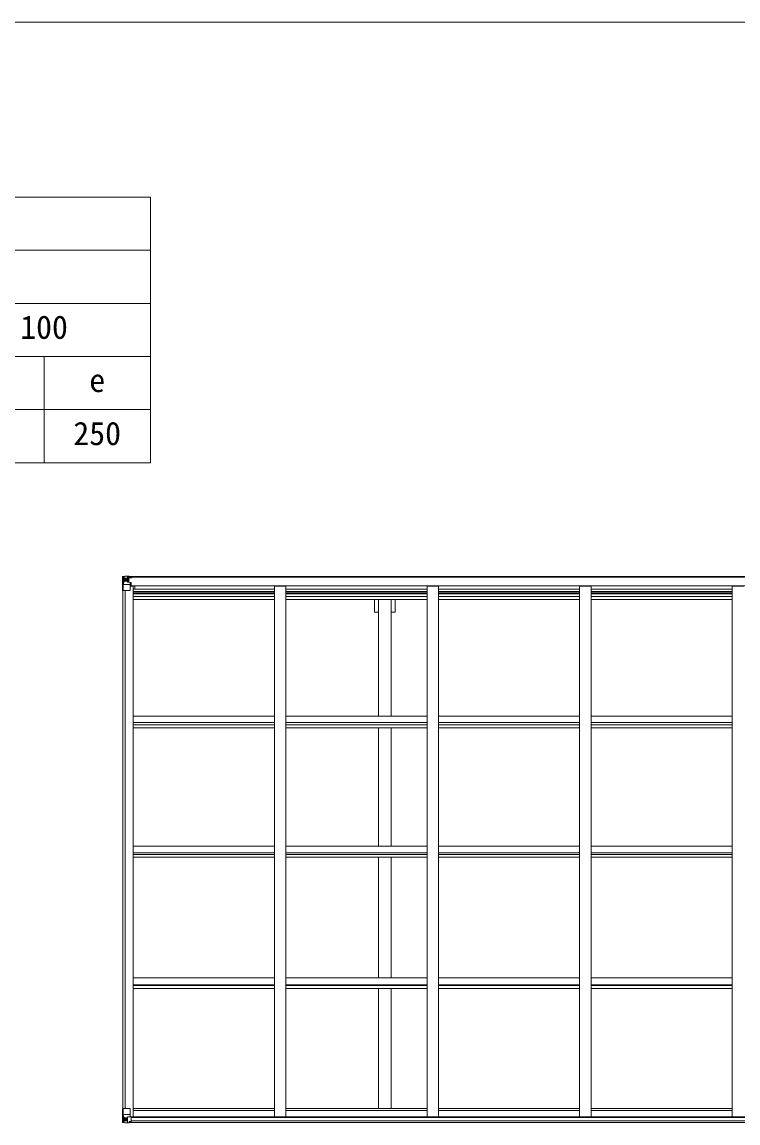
# Model space of a CAD drawing. Units: millimetres at full size, with parts at other scales. Extents: x -9783 to 9892, y -6828 to 6752.
# Drawn here: x -3155 to -12, y 1917 to 6752 of the extents above; entities that cross this region are included whole.
import ezdxf
from ezdxf.enums import TextEntityAlignment as Align

# ---------------------------------------------------------------- set-up
doc = ezdxf.new("R2010")
doc.units = ezdxf.units.MM
doc.header["$LTSCALE"] = 35
for name, color, linetype, lineweight in [('0-1_本体', 4, 'Continuous', 9), ('0-2_部品', 7, 'Continuous', 9), ('1-0_FRAME', 7, 'Continuous', 18), ('F-0_240', 7, 'Continuous', 9)]:
    doc.layers.add(name, color=color, linetype=linetype, lineweight=lineweight)
doc.styles.add('ＭＳ ゴシック', font='')
doc.styles.get('ＭＳ ゴシック').set_extended_font_data('MS Gothic')

msp = doc.modelspace()

# ---------------------------------------------------------------- linework, layer by layer
at = {"layer": '0-1_本体'}
for p, q in [((-2690.08, 4316.31), (2666.92, 4316.31)), ((-2690.08, 4314.25), (2666.92, 4314.25)), ((-2711.58, 1980.45), (-2711.58, 4255.54)), ((-2702.58, 1980.45), (-2702.58, 4255.54)), ((-2701.88, 1980.45), (-2701.88, 4255.54)), ((-2679.58, 4274.62), (-2666.58, 4274.62)), ((-2666.58, 1944.1), (-2666.58, 4274.62)), ((-2666.58, 4260.97), (-2046.58, 4260.97)), ((-2659.08, 4260.97), (-2659.08, 4276.05)), ((-2659.08, 4276.05), (2561.92, 4276.05)), ((-2046.58, 4274.21), (-1996.58, 4274.21)), ((-2046.58, 1944.1), (-2046.58, 4274.21)), ((-1996.58, 1944.1), (-1996.58, 4274.21)), ((-1996.58, 4260.97), (-1376.58, 4260.97)), ((-1376.58, 4274.21), (-1326.58, 4274.21)), ((-1376.58, 1944.1), (-1376.58, 4274.21)), ((-1326.58, 1944.1), (-1326.58, 4274.21)), ((-1326.58, 4260.97), (-706.58, 4260.97)), ((-706.58, 4274.21), (-656.58, 4274.21)), ((-706.58, 1944.1), (-706.58, 4274.21)), ((-656.58, 1944.1), (-656.58, 4274.21)), ((-656.58, 4260.97), (-36.58, 4260.97)), ((-36.58, 4274.21), (13.42, 4274.21)), ((-36.58, 1944.1), (-36.58, 4274.21)), ((-2666.58, 4251.61), (-2046.58, 4251.61)), ((-2666.58, 4244.53), (-2046.58, 4244.53)), ((-2666.58, 4240.75), (-2046.58, 4240.75)), ((-2666.58, 4229.4), (-2046.58, 4229.4)), ((-2666.58, 4216.58), (-2046.58, 4216.58)), ((-1996.58, 4251.61), (-1376.58, 4251.61)), ((-1996.58, 4244.53), (-1376.58, 4244.53)), ((-1996.58, 4240.75), (-1376.58, 4240.75)), ((-1996.58, 4229.4), (-1376.58, 4229.4)), ((-1996.58, 4216.58), (-1376.58, 4216.58)), ((-1589.08, 3704.17), (-1589.08, 4216.58)), ((-1534.08, 3704.17), (-1534.08, 4216.58)), ((-1516.38, 4160.31), (-1516.38, 4216.58)), ((-1326.58, 4251.61), (-706.58, 4251.61)), ((-1326.58, 4244.53), (-706.58, 4244.53)), ((-1326.58, 4240.75), (-706.58, 4240.75)), ((-1326.58, 4229.4), (-706.58, 4229.4)), ((-1326.58, 4216.58), (-706.58, 4216.58)), ((-656.58, 4251.61), (-36.58, 4251.61)), ((-656.58, 4244.53), (-36.58, 4244.53)), ((-656.58, 4240.75), (-36.58, 4240.75)), ((-656.58, 4229.4), (-36.58, 4229.4)), ((-656.58, 4216.58), (-36.58, 4216.58)), ((-1516.38, 4160.31), (-1534.08, 4160.31)), ((-2666.58, 3704.17), (-2046.58, 3704.17)), ((-2666.58, 3675.17), (-2046.58, 3675.17)), ((-1996.58, 3704.17), (-1376.58, 3704.17)), ((-1996.58, 3675.17), (-1376.58, 3675.17)), ((-1326.58, 3704.17), (-706.58, 3704.17)), ((-1326.58, 3675.17), (-706.58, 3675.17)), ((-656.58, 3704.17), (-36.58, 3704.17)), ((-656.58, 3675.17), (-36.58, 3675.17)), ((-2666.58, 3665.2), (-2046.58, 3665.2)), ((-2666.58, 3652.36), (-2046.58, 3652.36)), ((-1996.58, 3665.2), (-1376.58, 3665.2)), ((-1996.58, 3652.36), (-1376.58, 3652.36)), ((-1589.08, 3133.22), (-1589.08, 3652.36)), ((-1534.08, 3133.22), (-1534.08, 3652.36)), ((-1326.58, 3665.2), (-706.58, 3665.2)), ((-1326.58, 3652.36), (-706.58, 3652.36)), ((-656.58, 3665.2), (-36.58, 3665.2)), ((-656.58, 3652.36), (-36.58, 3652.36)), ((-2666.58, 3133.22), (-2046.58, 3133.22)), ((-2666.58, 3103.78), (-2046.58, 3103.78)), ((-2666.58, 3096.62), (-2046.58, 3096.62)), ((-1996.58, 3133.22), (-1376.58, 3133.22)), ((-1996.58, 3103.78), (-1376.58, 3103.78)), ((-1996.58, 3096.62), (-1376.58, 3096.62)), ((-1326.58, 3133.22), (-706.58, 3133.22)), ((-1326.58, 3103.78), (-706.58, 3103.78)), ((-1326.58, 3096.62), (-706.58, 3096.62)), ((-656.58, 3133.22), (-36.58, 3133.22)), ((-656.58, 3103.78), (-36.58, 3103.78)), ((-656.58, 3096.62), (-36.58, 3096.62)), ((-2666.58, 3083.66), (-2046.58, 3083.66)), ((-1996.58, 3083.66), (-1376.58, 3083.66)), ((-1589.08, 2553.99), (-1589.08, 3083.66)), ((-1534.08, 2553.99), (-1534.08, 3083.66)), ((-1326.58, 3083.66), (-706.58, 3083.66)), ((-656.58, 3083.66), (-36.58, 3083.66)), ((-2666.58, 2553.99), (-2046.58, 2553.99)), ((-2666.58, 2524.18), (-2046.58, 2524.18)), ((-2666.58, 2520.39), (-2046.58, 2520.39)), ((-1996.58, 2553.99), (-1376.58, 2553.99)), ((-1996.58, 2524.18), (-1376.58, 2524.18)), ((-1996.58, 2520.39), (-1376.58, 2520.39)), ((-1326.58, 2553.99), (-706.58, 2553.99)), ((-1326.58, 2524.18), (-706.58, 2524.18)), ((-1326.58, 2520.39), (-706.58, 2520.39)), ((-656.58, 2553.99), (-36.58, 2553.99)), ((-656.58, 2524.18), (-36.58, 2524.18)), ((-656.58, 2520.39), (-36.58, 2520.39)), ((-2666.58, 2507.37), (-2046.58, 2507.37)), ((-1996.58, 2507.37), (-1376.58, 2507.37)), ((-1589.08, 1981.32), (-1589.08, 2507.37)), ((-1534.08, 1981.32), (-1534.08, 2507.37)), ((-1326.58, 2507.37), (-706.58, 2507.37)), ((-656.58, 2507.37), (-36.58, 2507.37)), ((-2675.62, 1944.1), (2577.92, 1944.1)), ((-2675.08, 1941.74), (2577.92, 1941.74)), ((-2666.58, 1981.32), (-2046.58, 1981.32)), ((-2666.58, 1972.2), (-2046.58, 1972.2)), ((-1996.58, 1981.32), (-1376.58, 1981.32)), ((-1996.58, 1972.2), (-1376.58, 1972.2)), ((-1326.58, 1981.32), (-706.58, 1981.32)), ((-1326.58, 1972.2), (-706.58, 1972.2)), ((-656.58, 1981.32), (-36.58, 1981.32)), ((-656.58, 1972.2), (-36.58, 1972.2)), ((-2685.08, 1918.65), (2587.92, 1918.65)), ((-2675.08, 1926.08), (2577.92, 1926.08))]:
    msp.add_line(p, q, dxfattribs=at)
msp.add_lwpolyline([(-1589.08, 4160.31), (-1606.78, 4160.31), (-1606.78, 4216.58)], dxfattribs=at)
at = {"layer": '0-2_部品'}
for p, q in [((-2713.58, 4316.25), (-2713.58, 4316.21)), ((-2712.64, 4317.25), (-2712.64, 4317.25)), ((-2712.64, 4317.21), (-2712.64, 4317.25)), ((-2703.67, 4317.64), (-2711.6, 4317.17)), ((-2710.74, 4316.2), (-2710.74, 4316.13)), ((-2710.74, 4255.54), (-2710.74, 4316.13)), ((-2706.77, 4312.75), (-2709.5, 4316.42)), ((-2705.91, 4309.25), (-2703.58, 4309.3)), ((-2705.91, 4295.77), (-2705.91, 4309.25)), ((-2691.58, 4318.43), (-2703.58, 4317.65)), ((-2703.58, 4309.3), (-2691.58, 4309.3)), ((-2692.58, 4309.3), (-2691.58, 4309.3)), ((-2685.08, 4318.94), (-2691.58, 4318.54)), ((-2691.58, 4292.45), (-2691.58, 4318.54)), ((-2691.58, 4317.66), (-2685.08, 4318.06)), ((-2690.08, 4312.84), (-2691.58, 4312.84)), ((-2690.08, 4309.3), (-2691.58, 4309.3)), ((-2685.08, 4317.13), (-2690.08, 4317.04)), ((-2689.58, 4312.48), (-2690.08, 4312.48)), ((-2686.08, 4307.55), (-2690.08, 4307.55)), ((-2689.97, 4311.18), (-2686.08, 4311.18)), ((-2689.59, 4311.38), (-2689.59, 4311.55)), ((-2689.59, 4311.55), (-2689.58, 4311.55)), ((-2689.58, 4313.5), (-2689.58, 4311.55)), ((-2681.58, 4313.5), (-2689.58, 4313.5)), ((-2681.58, 4313.48), (-2689.58, 4313.48)), ((-2679.58, 4311.63), (-2689.58, 4311.55)), ((-2686.08, 4291.44), (-2686.08, 4311.41)), ((-2685.08, 4318.06), (-2685.08, 4318.94)), ((-2685.08, 4317.54), (-2685.08, 4318.06)), ((-2685.08, 4317.54), (-2685.08, 4317.13)), ((-2685.08, 4317.13), (-2685.08, 4316.31)), ((-2680.08, 4316.74), (-2680.08, 4316.31)), ((-2679.78, 4316.74), (-2680.08, 4316.74)), ((-2679.78, 4316.74), (-2678.09, 4316.31)), ((-2679.58, 4313.24), (-2674.58, 4313.24)), ((-2679.58, 4311.63), (-2679.58, 4313.24)), ((-2674.58, 4314.25), (-2674.58, 4313.24)), ((-2674.58, 4313.24), (-2673.58, 4313.24)), ((-2673.58, 4313.24), (-2673.58, 4314.25)), ((-2673.58, 4313.24), (-2673.58, 4311.68)), ((-2673.58, 4311.56), (-2673.58, 4311.68)), ((-2710.74, 4255.54), (-2680.58, 4255.54)), ((-2710.19, 4282.42), (-2706.05, 4294.51)), ((-2710.19, 4282.42), (-2703.58, 4282.21)), ((-2703.58, 4295.74), (-2705.91, 4295.77)), ((-2703.58, 4295.74), (-2691.58, 4295.74)), ((-2703.58, 4295.74), (-2703.58, 4295.74)), ((-2703.58, 4282.21), (-2679.58, 4282.21)), ((-2698.1, 4302.1), (-2698.1, 4301.14)), ((-2690.08, 4295.74), (-2691.58, 4295.74)), ((-2690.76, 4292.19), (-2680.41, 4290.53)), ((-2690.76, 4291.55), (-2690.76, 4292.19)), ((-2680.41, 4289.9), (-2690.76, 4291.55)), ((-2686.08, 4299.34), (-2690.08, 4299.34)), ((-2680.41, 4290.53), (-2680.41, 4289.9)), ((-2680.13, 4290.46), (-2676.08, 4290.42)), ((-2679.58, 4256.54), (-2679.58, 4289.64)), ((-2675.08, 4278.54), (-2679.58, 4278.54)), ((-2659.08, 4275.23), (-2679.58, 4275.23)), ((-2675.08, 4290.41), (-2676.08, 4290.42)), ((-2676.08, 4288.69), (-2675.08, 4288.69)), ((-2675.08, 4275.23), (-2675.08, 4290.41)), ((-2713.58, 1980.45), (-2680.58, 1980.45)), ((-2713.58, 1919.74), (-2713.58, 1980.45)), ((-2710.74, 1980.45), (-2710.74, 1919.86)), ((-2710.19, 1953.56), (-2703.58, 1953.78)), ((-2710.19, 1953.56), (-2706.05, 1941.48)), ((-2703.58, 1940.25), (-2705.91, 1940.22)), ((-2705.91, 1940.22), (-2705.91, 1926.74)), ((-2703.58, 1953.78), (-2679.58, 1953.78)), ((-2703.58, 1940.25), (-2703.58, 1940.25)), ((-2691.58, 1940.25), (-2703.58, 1940.25)), ((-2699.06, 1933.89), (-2699.06, 1934.85)), ((-2691.58, 1944.23), (-2685.08, 1944.23)), ((-2691.58, 1944.23), (-2691.58, 1917.45)), ((-2680.41, 1946.09), (-2690.76, 1944.44)), ((-2690.76, 1944.44), (-2690.76, 1944.23)), ((-2688.06, 1944.23), (-2680.41, 1945.46)), ((-2685.08, 1944.23), (-2676.08, 1944.2)), ((-2680.41, 1945.46), (-2680.41, 1946.09)), ((-2679.58, 1979.45), (-2679.58, 1946.35)), ((-2675.08, 1943.29), (-2675.08, 1923.14)), ((-2712.64, 1918.78), (-2712.64, 1918.73)), ((-2703.67, 1918.35), (-2711.6, 1918.82)), ((-2710.74, 1919.79), (-2710.74, 1919.86)), ((-2706.77, 1923.24), (-2709.5, 1919.57)), ((-2705.91, 1926.74), (-2703.58, 1926.68)), ((-2703.58, 1926.69), (-2691.58, 1926.69)), ((-2691.58, 1917.56), (-2703.58, 1918.34)), ((-2685.08, 1917.05), (-2685.08, 1922.99)), ((-2676.08, 1922.42), (-2685.08, 1922.37))]:
    msp.add_line(p, q, dxfattribs=at)
for points in [[(-2713.58, 4316.21), (-2713.58, 4255.54), (-2710.74, 4255.54)], [(-2712.64, 4317.25), (-2703.58, 4317.81), (-2691.58, 4318.54)], [(-2700.02, 4303.06), (-2700.98, 4303.06), (-2700.98, 4304.02), (-2700.02, 4304.02)], [(-2699.06, 4304.98), (-2699.06, 4305.94), (-2698.1, 4305.94), (-2698.1, 4304.98)], [(-2697.14, 4304.02), (-2696.18, 4304.02), (-2696.18, 4303.06), (-2697.14, 4303.06)], [(-2685.08, 4317.54), (-2690.08, 4317.54), (-2690.08, 4292.08)], [(-2674.58, 4311.51), (-2689.58, 4311.38), (-2689.59, 4311.38)], [(-2689.58, 4312.48), (-2681.58, 4312.48), (-2681.58, 4314.25)], [(-2679.58, 4311.63), (-2679.58, 4311.62), (-2673.58, 4311.68)], [(-2698.1, 4301.14), (-2699.06, 4301.14), (-2699.06, 4302.1)], [(-2676.08, 4290.42), (-2676.08, 4288.69), (-2679.58, 4288.67)], [(-2699.06, 1934.85), (-2698.1, 1934.85), (-2698.1, 1933.89)], [(-2712.64, 1918.73), (-2703.58, 1918.18), (-2685.08, 1917.05)], [(-2700.02, 1931.97), (-2700.98, 1931.97), (-2700.98, 1932.93), (-2700.02, 1932.93)], [(-2698.1, 1931.01), (-2698.1, 1930.05), (-2699.06, 1930.05), (-2699.06, 1931.01)], [(-2697.14, 1932.93), (-2696.18, 1932.93), (-2696.18, 1931.97), (-2697.14, 1931.97)], [(-2675.08, 1923.14), (-2675.09, 1923.03), (-2685.08, 1922.99)]]:
    msp.add_lwpolyline(points, dxfattribs=at)
for centre in [(-2698.58, 4303.54), (-2698.58, 1932.45)]:
    msp.add_circle(centre, 5.3, dxfattribs=at)
for centre, radius, start, end in [((-2712.58, 4316.26), 1, 93.50017, 180.00079), ((-2712.58, 4316.25), 0.999, 93.4424, 179.95083), ((-2712.58, 4316.21), 0.999, 93.4424, 179.95083), ((-2711.43, 4329.86), 12.7, 269.24466, 275.10311), ((-2709.46, 4316.25), 1.28, 131.17831, 182.45895), ((-2700.02, 4304.98), 0.96, 270, 0), ((-2700.02, 4302.1), 0.96, 0, 90), ((-2697.14, 4304.98), 0.96, 180, 270), ((-2697.14, 4302.1), 0.96, 90, 180), ((-2689.58, 4314), 0.5, 179.99802, 269.99691), ((-2689.58, 4313.98), 0.5, 180.00109, 270.00109), ((-2689.58, 4311.05), 0.5, 90.52895, 180.04464), ((-2689.57, 4310.87), 0.513, 91.88028, 181.04707), ((-2674.44, 4319.2), 7.69, 268.96999, 276.43426), ((-2690.65, 4293.12), 0.937, 182.32209, 263.26766), ((-2690.65, 4292.48), 0.937, 182.32209, 263.26766), ((-2680.58, 4256.54), 1, 270, 0), ((-2680.52, 4289.6), 0.937, 2.32209, 83.26766), ((-2680.52, 4288.97), 0.937, 2.32209, 83.26766), ((-2690.65, 1943.5), 0.937, 96.73234, 129.06602), ((-2680.58, 1979.45), 1, 0, 90), ((-2680.52, 1947.02), 0.937, 276.73234, 357.67791), ((-2680.52, 1946.39), 0.937, 276.73234, 357.67791), ((-2712.58, 1919.78), 0.999, 180.04917, 266.5576), ((-2712.58, 1919.74), 0.999, 180.04917, 266.5576), ((-2712.58, 1919.73), 1, 179.99921, 266.49983), ((-2711.43, 1906.13), 12.7, 84.89689, 90.75534), ((-2709.46, 1919.74), 1.28, 177.54105, 228.82169), ((-2700.02, 1933.89), 0.96, 270, 0), ((-2700.02, 1931.01), 0.96, 0, 90), ((-2697.14, 1933.89), 0.96, 180, 270), ((-2697.14, 1931.01), 0.96, 90, 180)]:
    msp.add_arc(centre, radius, start, end, dxfattribs=at)
for centre, major_axis, ratio, start_param, end_param in [((-2511.64, 4329.57), (201, 12.36), 0.060933, 3.1373463, 3.1378449), ((-2710.64, 4317.33), (2, 0.12), 0.060933, 3.1378449, 4.2119296), ((-2710.45, 4314.24), (-0.02, 3), 0.466854, 5.5234897, 6.1575023), ((-2708.78, 4309.16), (0.03, 5), 0.573921, 4.7320603, 5.5159136), ((-2785.33, 4309.3), (81.75, 0), 0.061163, 0, 0.0007725), ((-2709.47, 4284.77), (0.85, 2.32), 0.403757, 2.3087461, 3.2744049), ((-2707.32, 4295.79), (0, 3), 0.468246, 4.2703918, 4.7058971), ((-2709.47, 1951.22), (0.85, -2.32), 0.403757, 3.0087805, 3.9744392), ((-2707.32, 1940.19), (0, -3), 0.468246, 1.5772882, 2.0127935), ((-2676.08, 1943.29), (1, -0.021), 0.906239, 0.0187047, 1.589501), ((-2710.64, 1918.66), (2, -0.12), 0.060933, 2.0712557, 3.1453404), ((-2511.64, 1906.42), (201, -12.36), 0.060933, 3.1453404, 3.145839), ((-2710.45, 1921.75), (-0.02, -3), 0.466854, 0.125683, 0.7596956), ((-2708.78, 1926.82), (0.03, -5), 0.573921, 0.7672717, 1.551125), ((-2785.33, 1926.69), (81.75, 0), 0.061163, 6.2824128, 6.2831853), ((-2676.08, 1923.13), (1, 0.012), 0.707053, 4.7036637, 6.124411)]:
    msp.add_ellipse(centre, major_axis=major_axis, ratio=ratio, start_param=start_param, end_param=end_param, dxfattribs=at)
at = {"layer": '1-0_FRAME'}
for p, q in [((-9357.81, 5983.13), (-2591.14, 5983.13)), ((-8191.14, 5749.8), (-2591.14, 5749.8)), ((-8191.14, 5516.46), (-2591.14, 5516.46)), ((-8191.14, 5283.13), (-2591.14, 5283.13)), ((-3057.81, 5283.13), (-3057.81, 4816.46))]:
    msp.add_line(p, q, dxfattribs=at)
for points in [[(-2591.14, 5983.13), (-2591.14, 5283.13), (-2591.14, 4816.46)], [(-9357.81, 5049.8), (-8191.14, 5049.8), (-2591.14, 5049.8)], [(-9357.81, 4816.46), (-8774.48, 4816.46), (-5391.14, 4816.46), (-3524.48, 4816.46), (-2591.14, 4816.46)]]:
    msp.add_lwpolyline(points, dxfattribs=at)
at = {"layer": 'F-0_240', "color": 5}
msp.add_line((-9783.03, 6751.9), (9396.97, 6751.9), dxfattribs=at)

# ---------------------------------------------------------------- texts
at = {"layer": '1-0_FRAME', "style": 'ＭＳ ゴシック'}
for s, p in [('100', (-3162.81, 5329.8)), ('e', (-2859.48, 5096.46)), ('250', (-2929.48, 4863.13))]:
    msp.add_text(s, height=102.6, dxfattribs=at).set_placement(p, align=Align.BOTTOM_LEFT)

doc.saveas('drawing.dxf')
